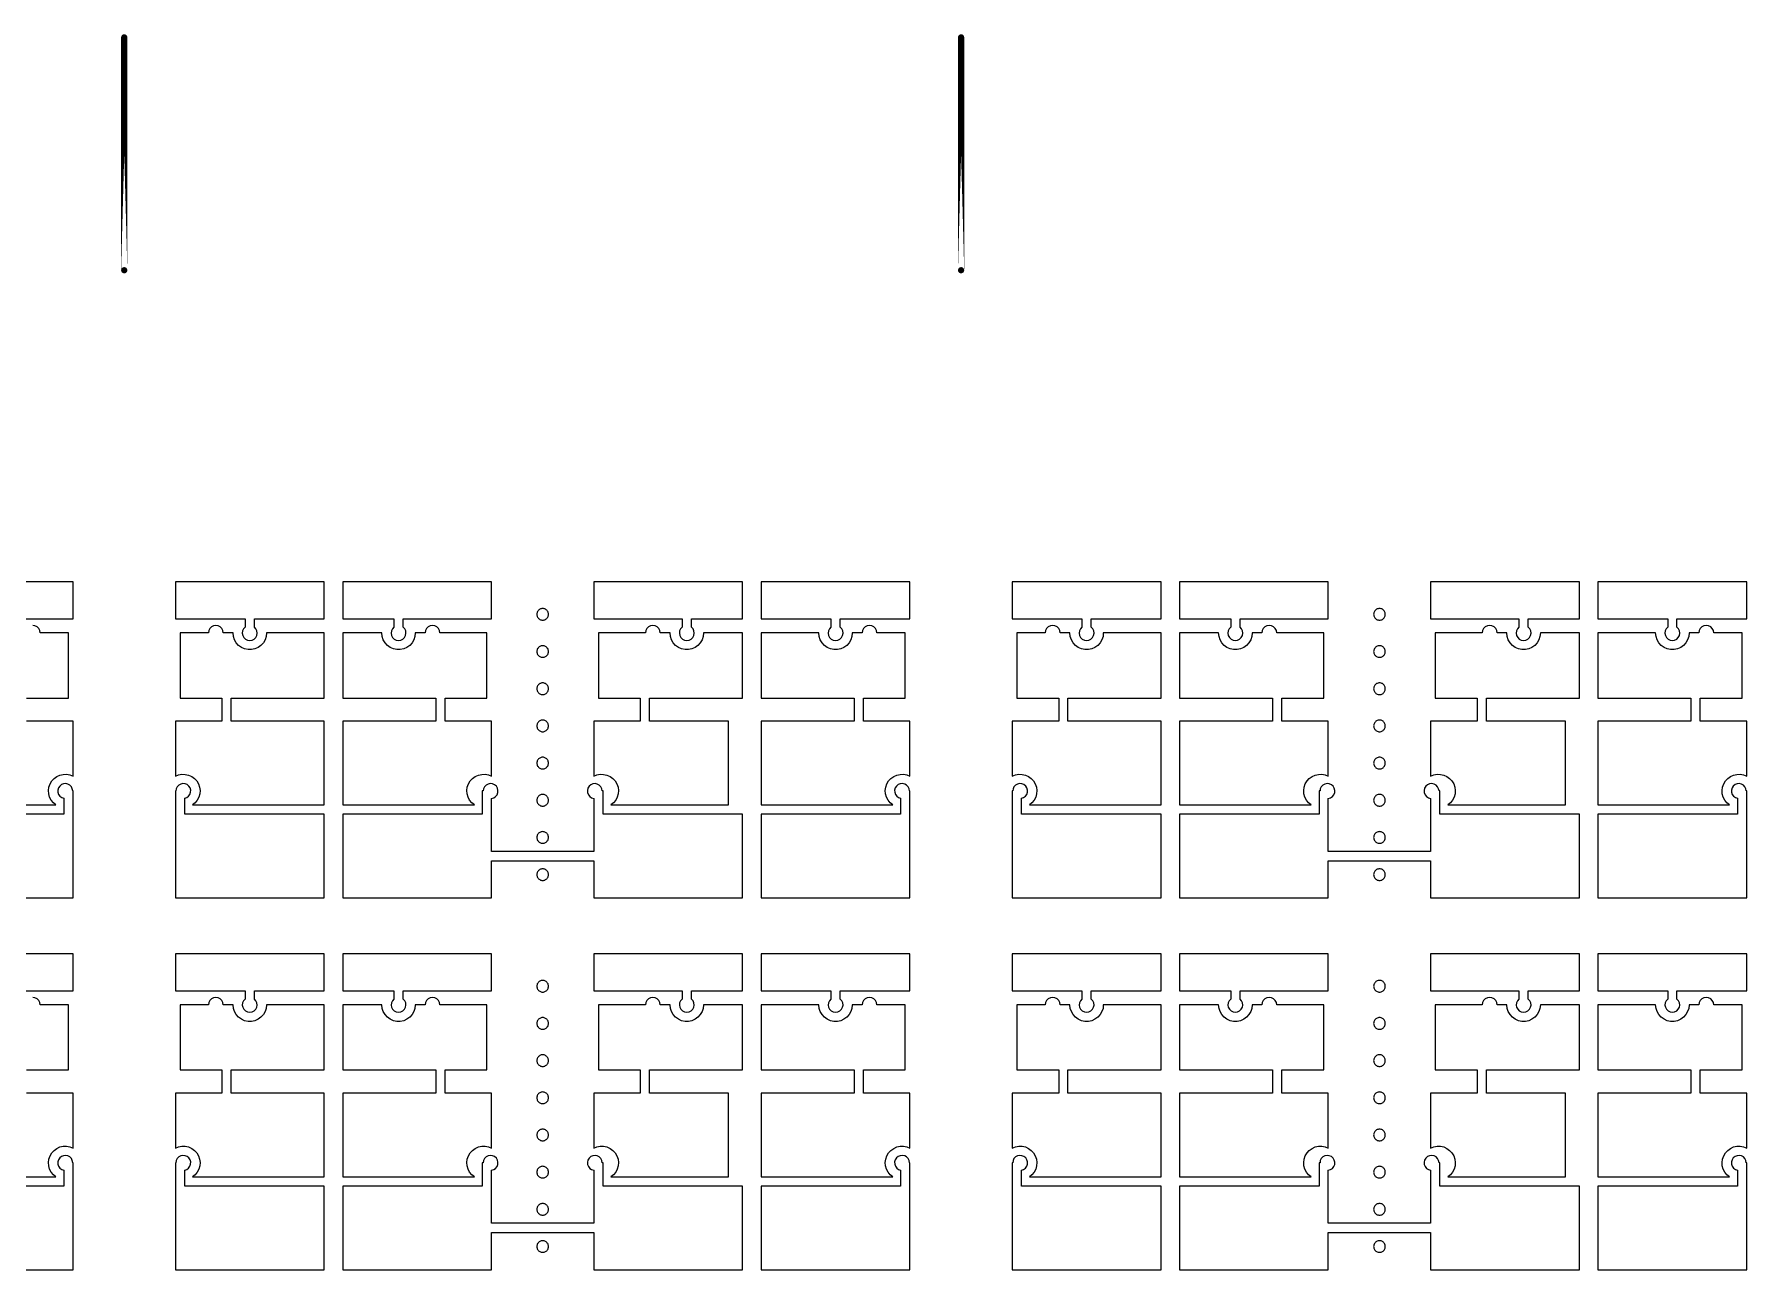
# Model space of a CAD drawing. Extents: x -100 to 100, y -100 to 100.
# Drawn here: x 9.62 to 31.68, y 48.32 to 64.24 of the extents above; entities that cross this region are included whole.
import ezdxf

# ---------------------------------------------------------------- set-up
doc = ezdxf.new("R2010")
doc.units = 0
doc.layers.get('0').update_dxf_attribs({"linetype": 'continuous'})
doc.layers.add('C1', color=7, linetype='continuous')

# ---------------------------------------------------------------- blocks, each defined once
blk = doc.blocks.new('LDI_XFL94-0512-011_C1_B1')
at = {"layer": 'C1'}
for points in [[(9.222, -53.473), (10.12, -53.473), (10.12, -52.994), (8.204, -52.994), (8.204, -53.473), (9.102, -53.473), (9.102, -53.578), (9.082, -53.6), (9.07, -53.626), (9.066, -53.655), (9.071, -53.684), (9.085, -53.71), (9.106, -53.731), (9.133, -53.744), (9.162, -53.749), (9.191, -53.744), (9.217, -53.731), (9.238, -53.71), (9.252, -53.684), (9.257, -53.655), (9.254, -53.626), (9.241, -53.6), (9.222, -53.578), (9.222, -53.473)], [(12.335, -53.578), (12.315, -53.6), (12.303, -53.626), (12.299, -53.655), (12.305, -53.684), (12.319, -53.71), (12.34, -53.731), (12.366, -53.744), (12.395, -53.749), (12.424, -53.744), (12.451, -53.731), (12.472, -53.71), (12.486, -53.684), (12.491, -53.655), (12.487, -53.626), (12.475, -53.6), (12.455, -53.578), (12.455, -53.473), (13.353, -53.473), (13.353, -52.994), (11.437, -52.994), (11.437, -53.473), (12.335, -53.473), (12.335, -53.578)], [(14.251, -53.578), (14.232, -53.6), (14.219, -53.626), (14.216, -53.655), (14.221, -53.684), (14.235, -53.71), (14.256, -53.731), (14.282, -53.744), (14.311, -53.749), (14.34, -53.744), (14.367, -53.731), (14.388, -53.71), (14.402, -53.684), (14.407, -53.655), (14.403, -53.626), (14.391, -53.6), (14.371, -53.578), (14.371, -53.473), (15.509, -53.473), (15.509, -52.994), (13.593, -52.994), (13.593, -53.473), (14.251, -53.473), (14.251, -53.578)], [(18.084, -53.473), (18.743, -53.473), (18.743, -52.994), (16.826, -52.994), (16.826, -53.473), (17.964, -53.473), (17.964, -53.578), (17.944, -53.6), (17.932, -53.626), (17.928, -53.655), (17.934, -53.684), (17.947, -53.71), (17.969, -53.731), (17.995, -53.744), (18.024, -53.749), (18.053, -53.744), (18.079, -53.731), (18.1, -53.71), (18.114, -53.684), (18.12, -53.655), (18.116, -53.626), (18.104, -53.6), (18.084, -53.578), (18.084, -53.473)], [(20, -53.473), (20.898, -53.473), (20.898, -52.994), (18.982, -52.994), (18.982, -53.473), (19.88, -53.473), (19.88, -53.578), (19.86, -53.6), (19.848, -53.626), (19.844, -53.655), (19.85, -53.684), (19.864, -53.71), (19.885, -53.731), (19.911, -53.744), (19.94, -53.749), (19.969, -53.744), (19.996, -53.731), (20.017, -53.71), (20.031, -53.684), (20.036, -53.655), (20.032, -53.626), (20.02, -53.6), (20, -53.578), (20, -53.473)], [(23.114, -53.578), (23.094, -53.6), (23.082, -53.626), (23.078, -53.655), (23.083, -53.684), (23.097, -53.71), (23.118, -53.731), (23.145, -53.744), (23.174, -53.749), (23.203, -53.744), (23.229, -53.731), (23.25, -53.71), (23.264, -53.684), (23.269, -53.655), (23.266, -53.626), (23.253, -53.6), (23.234, -53.578), (23.234, -53.473), (24.132, -53.473), (24.132, -52.994), (22.216, -52.994), (22.216, -53.473), (23.114, -53.473), (23.114, -53.578)], [(25.03, -53.578), (25.01, -53.6), (24.998, -53.626), (24.994, -53.655), (24.999, -53.684), (25.013, -53.71), (25.034, -53.731), (25.061, -53.744), (25.09, -53.749), (25.119, -53.744), (25.145, -53.731), (25.166, -53.71), (25.18, -53.684), (25.186, -53.655), (25.182, -53.626), (25.17, -53.6), (25.15, -53.578), (25.15, -53.473), (26.287, -53.473), (26.287, -52.994), (24.371, -52.994), (24.371, -53.473), (25.03, -53.473), (25.03, -53.578)], [(28.862, -53.473), (29.521, -53.473), (29.521, -52.994), (27.605, -52.994), (27.605, -53.473), (28.743, -53.473), (28.743, -53.578), (28.723, -53.6), (28.71, -53.626), (28.707, -53.655), (28.712, -53.684), (28.726, -53.71), (28.747, -53.731), (28.773, -53.744), (28.802, -53.749), (28.831, -53.744), (28.858, -53.731), (28.879, -53.71), (28.893, -53.684), (28.898, -53.655), (28.894, -53.626), (28.882, -53.6), (28.862, -53.578), (28.862, -53.473)], [(30.778, -53.473), (31.677, -53.473), (31.677, -52.994), (29.76, -52.994), (29.76, -53.473), (30.659, -53.473), (30.659, -53.578), (30.639, -53.6), (30.626, -53.626), (30.623, -53.655), (30.628, -53.684), (30.642, -53.71), (30.663, -53.731), (30.689, -53.744), (30.719, -53.749), (30.748, -53.744), (30.774, -53.731), (30.795, -53.71), (30.809, -53.684), (30.814, -53.655), (30.811, -53.626), (30.798, -53.6), (30.778, -53.578), (30.778, -53.473)], [(16.168, -53.338), (16.158, -53.339), (16.148, -53.341), (16.139, -53.344), (16.13, -53.348), (16.122, -53.354), (16.115, -53.36), (16.108, -53.368), (16.103, -53.376), (16.098, -53.384), (16.095, -53.394), (16.093, -53.403), (16.093, -53.413), (16.093, -53.423), (16.095, -53.433), (16.098, -53.442), (16.103, -53.451), (16.108, -53.459), (16.115, -53.466), (16.122, -53.473), (16.13, -53.478), (16.139, -53.482), (16.148, -53.486), (16.158, -53.488), (16.168, -53.488), (16.177, -53.488), (16.187, -53.486), (16.196, -53.482), (16.205, -53.478), (16.213, -53.473), (16.221, -53.466), (16.227, -53.459), (16.233, -53.451), (16.237, -53.442), (16.24, -53.433), (16.242, -53.423), (16.243, -53.413), (16.242, -53.403), (16.24, -53.394), (16.237, -53.384), (16.233, -53.376), (16.227, -53.368), (16.221, -53.36), (16.213, -53.354), (16.205, -53.348), (16.196, -53.344), (16.187, -53.341), (16.177, -53.339), (16.168, -53.338)], [(26.946, -53.338), (26.936, -53.339), (26.927, -53.341), (26.917, -53.344), (26.909, -53.348), (26.9, -53.354), (26.893, -53.36), (26.887, -53.368), (26.881, -53.376), (26.877, -53.384), (26.874, -53.394), (26.872, -53.403), (26.871, -53.413), (26.872, -53.423), (26.874, -53.433), (26.877, -53.442), (26.881, -53.451), (26.887, -53.459), (26.893, -53.466), (26.9, -53.473), (26.909, -53.478), (26.917, -53.482), (26.927, -53.486), (26.936, -53.488), (26.946, -53.488), (26.956, -53.488), (26.966, -53.486), (26.975, -53.482), (26.984, -53.478), (26.992, -53.473), (26.999, -53.466), (27.006, -53.459), (27.011, -53.451), (27.015, -53.442), (27.019, -53.433), (27.02, -53.423), (27.021, -53.413), (27.02, -53.403), (27.019, -53.394), (27.015, -53.384), (27.011, -53.376), (27.006, -53.368), (26.999, -53.36), (26.992, -53.354), (26.984, -53.348), (26.975, -53.344), (26.966, -53.341), (26.956, -53.339), (26.946, -53.338)], [(12.054, -53.653), (12.049, -53.623), (12.036, -53.596), (12.014, -53.575), (11.988, -53.562), (11.958, -53.557), (11.928, -53.562), (11.902, -53.575), (11.881, -53.596), (11.867, -53.623), (11.862, -53.653), (11.497, -53.653), (11.497, -54.491), (12.036, -54.491), (12.036, -54.79), (11.437, -54.79), (11.437, -55.499), (11.478, -55.482), (11.521, -55.474), (11.564, -55.475), (11.607, -55.484), (11.647, -55.502), (11.682, -55.528), (11.712, -55.56), (11.734, -55.597), (11.749, -55.639), (11.754, -55.682), (11.751, -55.726), (11.739, -55.768), (11.719, -55.807), (11.692, -55.841), (11.658, -55.868), (13.353, -55.868), (13.353, -54.79), (12.156, -54.79), (12.156, -54.491), (13.353, -54.491), (13.353, -53.653), (12.611, -53.653), (12.606, -53.698), (12.592, -53.74), (12.57, -53.779), (12.539, -53.813), (12.503, -53.839), (12.462, -53.858), (12.418, -53.867), (12.373, -53.867), (12.329, -53.858), (12.287, -53.839), (12.251, -53.813), (12.221, -53.779), (12.198, -53.74), (12.184, -53.698), (12.18, -53.653), (12.054, -53.653)], [(14.653, -53.653), (14.527, -53.653), (14.522, -53.698), (14.508, -53.74), (14.486, -53.779), (14.456, -53.813), (14.419, -53.839), (14.378, -53.858), (14.334, -53.867), (14.289, -53.867), (14.245, -53.858), (14.204, -53.839), (14.167, -53.813), (14.137, -53.779), (14.114, -53.74), (14.101, -53.698), (14.096, -53.653), (13.593, -53.653), (13.593, -54.491), (14.79, -54.491), (14.79, -54.79), (13.593, -54.79), (13.593, -55.868), (15.288, -55.868), (15.254, -55.841), (15.227, -55.807), (15.207, -55.768), (15.195, -55.726), (15.192, -55.682), (15.197, -55.639), (15.212, -55.597), (15.234, -55.56), (15.264, -55.528), (15.299, -55.502), (15.339, -55.484), (15.382, -55.475), (15.426, -55.474), (15.469, -55.482), (15.509, -55.499), (15.509, -54.79), (14.91, -54.79), (14.91, -54.491), (15.449, -54.491), (15.449, -53.653), (14.844, -53.653), (14.84, -53.623), (14.826, -53.596), (14.805, -53.575), (14.778, -53.562), (14.749, -53.557), (14.719, -53.562), (14.692, -53.575), (14.671, -53.596), (14.657, -53.623), (14.653, -53.653)], [(17.491, -53.653), (16.886, -53.653), (16.886, -54.491), (17.425, -54.491), (17.425, -54.79), (16.826, -54.79), (16.826, -55.499), (16.867, -55.482), (16.91, -55.474), (16.953, -55.475), (16.996, -55.484), (17.036, -55.502), (17.071, -55.528), (17.101, -55.56), (17.123, -55.597), (17.138, -55.639), (17.144, -55.682), (17.141, -55.726), (17.129, -55.768), (17.109, -55.807), (17.081, -55.841), (17.047, -55.868), (18.563, -55.868), (18.563, -54.79), (17.545, -54.79), (17.545, -54.491), (18.743, -54.491), (18.743, -53.653), (18.24, -53.653), (18.235, -53.698), (18.221, -53.74), (18.198, -53.779), (18.168, -53.813), (18.132, -53.839), (18.091, -53.858), (18.046, -53.867), (18.001, -53.867), (17.957, -53.858), (17.916, -53.839), (17.88, -53.813), (17.85, -53.779), (17.827, -53.74), (17.813, -53.698), (17.808, -53.653), (17.683, -53.653), (17.678, -53.623), (17.664, -53.596), (17.643, -53.575), (17.616, -53.562), (17.587, -53.557), (17.557, -53.562), (17.531, -53.575), (17.509, -53.596), (17.496, -53.623), (17.491, -53.653)], [(20.156, -53.653), (20.151, -53.698), (20.137, -53.74), (20.115, -53.779), (20.084, -53.813), (20.048, -53.839), (20.007, -53.858), (19.963, -53.867), (19.918, -53.867), (19.874, -53.858), (19.832, -53.839), (19.796, -53.813), (19.766, -53.779), (19.743, -53.74), (19.729, -53.698), (19.725, -53.653), (18.982, -53.653), (18.982, -54.491), (20.18, -54.491), (20.18, -54.79), (18.982, -54.79), (18.982, -55.868), (20.677, -55.868), (20.643, -55.841), (20.616, -55.807), (20.596, -55.768), (20.584, -55.726), (20.581, -55.682), (20.587, -55.639), (20.601, -55.597), (20.624, -55.56), (20.653, -55.528), (20.689, -55.502), (20.728, -55.484), (20.771, -55.475), (20.815, -55.474), (20.858, -55.482), (20.898, -55.499), (20.898, -54.79), (20.299, -54.79), (20.299, -54.491), (20.838, -54.491), (20.838, -53.653), (20.473, -53.653), (20.468, -53.623), (20.455, -53.596), (20.434, -53.575), (20.407, -53.562), (20.377, -53.557), (20.348, -53.562), (20.321, -53.575), (20.3, -53.596), (20.286, -53.623), (20.281, -53.653), (20.156, -53.653)], [(22.832, -53.653), (22.828, -53.623), (22.814, -53.596), (22.793, -53.575), (22.766, -53.562), (22.737, -53.557), (22.707, -53.562), (22.68, -53.575), (22.659, -53.596), (22.645, -53.623), (22.641, -53.653), (22.275, -53.653), (22.275, -54.491), (22.814, -54.491), (22.814, -54.79), (22.216, -54.79), (22.216, -55.499), (22.256, -55.482), (22.299, -55.474), (22.343, -55.475), (22.385, -55.484), (22.425, -55.502), (22.461, -55.528), (22.49, -55.56), (22.513, -55.597), (22.527, -55.639), (22.533, -55.682), (22.53, -55.726), (22.518, -55.768), (22.498, -55.807), (22.47, -55.841), (22.437, -55.868), (24.132, -55.868), (24.132, -54.79), (22.934, -54.79), (22.934, -54.491), (24.132, -54.491), (24.132, -53.653), (23.389, -53.653), (23.385, -53.698), (23.371, -53.74), (23.348, -53.779), (23.318, -53.813), (23.281, -53.839), (23.24, -53.858), (23.196, -53.867), (23.151, -53.867), (23.107, -53.858), (23.066, -53.839), (23.029, -53.813), (22.999, -53.779), (22.977, -53.74), (22.963, -53.698), (22.958, -53.653), (22.832, -53.653)], [(25.431, -53.653), (25.305, -53.653), (25.301, -53.698), (25.287, -53.74), (25.264, -53.779), (25.234, -53.813), (25.198, -53.839), (25.156, -53.858), (25.112, -53.867), (25.067, -53.867), (25.023, -53.858), (24.982, -53.839), (24.946, -53.813), (24.915, -53.779), (24.893, -53.74), (24.879, -53.698), (24.874, -53.653), (24.371, -53.653), (24.371, -54.491), (25.569, -54.491), (25.569, -54.79), (24.371, -54.79), (24.371, -55.868), (26.066, -55.868), (26.033, -55.841), (26.005, -55.807), (25.985, -55.768), (25.973, -55.726), (25.97, -55.682), (25.976, -55.639), (25.99, -55.597), (26.013, -55.56), (26.042, -55.528), (26.078, -55.502), (26.118, -55.484), (26.16, -55.475), (26.204, -55.474), (26.247, -55.482), (26.287, -55.499), (26.287, -54.79), (25.689, -54.79), (25.689, -54.491), (26.228, -54.491), (26.228, -53.653), (25.623, -53.653), (25.618, -53.623), (25.604, -53.596), (25.583, -53.575), (25.557, -53.562), (25.527, -53.557), (25.497, -53.562), (25.471, -53.575), (25.449, -53.596), (25.436, -53.623), (25.431, -53.653)], [(28.269, -53.653), (27.665, -53.653), (27.665, -54.491), (28.204, -54.491), (28.204, -54.79), (27.605, -54.79), (27.605, -55.499), (27.645, -55.482), (27.688, -55.474), (27.732, -55.475), (27.775, -55.484), (27.814, -55.502), (27.85, -55.528), (27.879, -55.56), (27.902, -55.597), (27.916, -55.639), (27.922, -55.682), (27.919, -55.726), (27.907, -55.768), (27.887, -55.807), (27.86, -55.841), (27.826, -55.868), (29.341, -55.868), (29.341, -54.79), (28.323, -54.79), (28.323, -54.491), (29.521, -54.491), (29.521, -53.653), (29.018, -53.653), (29.013, -53.698), (28.999, -53.74), (28.977, -53.779), (28.947, -53.813), (28.91, -53.839), (28.869, -53.858), (28.825, -53.867), (28.78, -53.867), (28.736, -53.858), (28.695, -53.839), (28.658, -53.813), (28.628, -53.779), (28.605, -53.74), (28.592, -53.698), (28.587, -53.653), (28.461, -53.653), (28.456, -53.623), (28.443, -53.596), (28.422, -53.575), (28.395, -53.562), (28.365, -53.557), (28.336, -53.562), (28.309, -53.575), (28.288, -53.596), (28.274, -53.623), (28.269, -53.653)], [(30.934, -53.653), (30.929, -53.698), (30.915, -53.74), (30.893, -53.779), (30.863, -53.813), (30.826, -53.839), (30.785, -53.858), (30.741, -53.867), (30.696, -53.867), (30.652, -53.858), (30.611, -53.839), (30.574, -53.813), (30.544, -53.779), (30.522, -53.74), (30.508, -53.698), (30.503, -53.653), (29.76, -53.653), (29.76, -54.491), (30.958, -54.491), (30.958, -54.79), (29.76, -54.79), (29.76, -55.868), (31.456, -55.868), (31.422, -55.841), (31.394, -55.807), (31.374, -55.768), (31.362, -55.726), (31.359, -55.682), (31.365, -55.639), (31.38, -55.597), (31.402, -55.56), (31.432, -55.528), (31.467, -55.502), (31.507, -55.484), (31.55, -55.475), (31.593, -55.474), (31.636, -55.482), (31.677, -55.499), (31.677, -54.79), (31.078, -54.79), (31.078, -54.491), (31.617, -54.491), (31.617, -53.653), (31.251, -53.653), (31.247, -53.623), (31.233, -53.596), (31.212, -53.575), (31.185, -53.562), (31.156, -53.557), (31.126, -53.562), (31.099, -53.575), (31.078, -53.596), (31.065, -53.623), (31.06, -53.653), (30.934, -53.653)], [(16.168, -53.817), (16.158, -53.818), (16.148, -53.82), (16.139, -53.823), (16.13, -53.827), (16.122, -53.833), (16.115, -53.839), (16.108, -53.847), (16.103, -53.855), (16.098, -53.864), (16.095, -53.873), (16.093, -53.882), (16.093, -53.892), (16.093, -53.902), (16.095, -53.912), (16.098, -53.921), (16.103, -53.93), (16.108, -53.938), (16.115, -53.945), (16.122, -53.952), (16.13, -53.957), (16.139, -53.962), (16.148, -53.965), (16.158, -53.967), (16.168, -53.967), (16.177, -53.967), (16.187, -53.965), (16.196, -53.962), (16.205, -53.957), (16.213, -53.952), (16.221, -53.945), (16.227, -53.938), (16.233, -53.93), (16.237, -53.921), (16.24, -53.912), (16.242, -53.902), (16.243, -53.892), (16.242, -53.882), (16.24, -53.873), (16.237, -53.864), (16.233, -53.855), (16.227, -53.847), (16.221, -53.839), (16.213, -53.833), (16.205, -53.827), (16.196, -53.823), (16.187, -53.82), (16.177, -53.818), (16.168, -53.817)], [(26.946, -53.817), (26.936, -53.818), (26.927, -53.82), (26.917, -53.823), (26.909, -53.827), (26.9, -53.833), (26.893, -53.839), (26.887, -53.847), (26.881, -53.855), (26.877, -53.864), (26.874, -53.873), (26.872, -53.882), (26.871, -53.892), (26.872, -53.902), (26.874, -53.912), (26.877, -53.921), (26.881, -53.93), (26.887, -53.938), (26.893, -53.945), (26.9, -53.952), (26.909, -53.957), (26.917, -53.962), (26.927, -53.965), (26.936, -53.967), (26.946, -53.967), (26.956, -53.967), (26.966, -53.965), (26.975, -53.962), (26.984, -53.957), (26.992, -53.952), (26.999, -53.945), (27.006, -53.938), (27.011, -53.93), (27.015, -53.921), (27.019, -53.912), (27.02, -53.902), (27.021, -53.892), (27.02, -53.882), (27.019, -53.873), (27.015, -53.864), (27.011, -53.855), (27.006, -53.847), (26.999, -53.839), (26.992, -53.833), (26.984, -53.827), (26.975, -53.823), (26.966, -53.82), (26.956, -53.818), (26.946, -53.817)], [(16.168, -54.296), (16.158, -54.297), (16.148, -54.299), (16.139, -54.302), (16.13, -54.306), (16.122, -54.312), (16.115, -54.318), (16.108, -54.326), (16.103, -54.334), (16.098, -54.343), (16.095, -54.352), (16.093, -54.361), (16.093, -54.371), (16.093, -54.381), (16.095, -54.391), (16.098, -54.4), (16.103, -54.409), (16.108, -54.417), (16.115, -54.424), (16.122, -54.431), (16.13, -54.436), (16.139, -54.441), (16.148, -54.444), (16.158, -54.446), (16.168, -54.446), (16.177, -54.446), (16.187, -54.444), (16.196, -54.441), (16.205, -54.436), (16.213, -54.431), (16.221, -54.424), (16.227, -54.417), (16.233, -54.409), (16.237, -54.4), (16.24, -54.391), (16.242, -54.381), (16.243, -54.371), (16.242, -54.361), (16.24, -54.352), (16.237, -54.343), (16.233, -54.334), (16.227, -54.326), (16.221, -54.318), (16.213, -54.312), (16.205, -54.306), (16.196, -54.302), (16.187, -54.299), (16.177, -54.297), (16.168, -54.296)], [(26.946, -54.296), (26.936, -54.297), (26.927, -54.299), (26.917, -54.302), (26.909, -54.306), (26.9, -54.312), (26.893, -54.318), (26.887, -54.326), (26.881, -54.334), (26.877, -54.343), (26.874, -54.352), (26.872, -54.361), (26.871, -54.371), (26.872, -54.381), (26.874, -54.391), (26.877, -54.4), (26.881, -54.409), (26.887, -54.417), (26.893, -54.424), (26.9, -54.431), (26.909, -54.436), (26.917, -54.441), (26.927, -54.444), (26.936, -54.446), (26.946, -54.446), (26.956, -54.446), (26.966, -54.444), (26.975, -54.441), (26.984, -54.436), (26.992, -54.431), (26.999, -54.424), (27.006, -54.417), (27.011, -54.409), (27.015, -54.4), (27.019, -54.391), (27.02, -54.381), (27.021, -54.371), (27.02, -54.361), (27.019, -54.352), (27.015, -54.343), (27.011, -54.334), (27.006, -54.326), (26.999, -54.318), (26.992, -54.312), (26.984, -54.306), (26.975, -54.302), (26.966, -54.299), (26.956, -54.297), (26.946, -54.296)], [(16.168, -54.775), (16.158, -54.776), (16.148, -54.778), (16.139, -54.781), (16.13, -54.785), (16.122, -54.791), (16.115, -54.797), (16.108, -54.805), (16.103, -54.813), (16.098, -54.822), (16.095, -54.831), (16.093, -54.841), (16.093, -54.85), (16.093, -54.86), (16.095, -54.87), (16.098, -54.879), (16.103, -54.888), (16.108, -54.896), (16.115, -54.903), (16.122, -54.91), (16.13, -54.915), (16.139, -54.92), (16.148, -54.923), (16.158, -54.925), (16.168, -54.925), (16.177, -54.925), (16.187, -54.923), (16.196, -54.92), (16.205, -54.915), (16.213, -54.91), (16.221, -54.903), (16.227, -54.896), (16.233, -54.888), (16.237, -54.879), (16.24, -54.87), (16.242, -54.86), (16.243, -54.85), (16.242, -54.841), (16.24, -54.831), (16.237, -54.822), (16.233, -54.813), (16.227, -54.805), (16.221, -54.797), (16.213, -54.791), (16.205, -54.785), (16.196, -54.781), (16.187, -54.778), (16.177, -54.776), (16.168, -54.775)], [(26.946, -54.775), (26.936, -54.776), (26.927, -54.778), (26.917, -54.781), (26.909, -54.785), (26.9, -54.791), (26.893, -54.797), (26.887, -54.805), (26.881, -54.813), (26.877, -54.822), (26.874, -54.831), (26.872, -54.841), (26.871, -54.85), (26.872, -54.86), (26.874, -54.87), (26.877, -54.879), (26.881, -54.888), (26.887, -54.896), (26.893, -54.903), (26.9, -54.91), (26.909, -54.915), (26.917, -54.92), (26.927, -54.923), (26.936, -54.925), (26.946, -54.925), (26.956, -54.925), (26.966, -54.923), (26.975, -54.92), (26.984, -54.915), (26.992, -54.91), (26.999, -54.903), (27.006, -54.896), (27.011, -54.888), (27.015, -54.879), (27.019, -54.87), (27.02, -54.86), (27.021, -54.85), (27.02, -54.841), (27.019, -54.831), (27.015, -54.822), (27.011, -54.813), (27.006, -54.805), (26.999, -54.797), (26.992, -54.791), (26.984, -54.785), (26.975, -54.781), (26.966, -54.778), (26.956, -54.776), (26.946, -54.775)], [(16.168, -55.254), (16.158, -55.255), (16.148, -55.257), (16.139, -55.26), (16.13, -55.264), (16.122, -55.27), (16.115, -55.276), (16.108, -55.284), (16.103, -55.292), (16.098, -55.301), (16.095, -55.31), (16.093, -55.32), (16.093, -55.329), (16.093, -55.339), (16.095, -55.349), (16.098, -55.358), (16.103, -55.367), (16.108, -55.375), (16.115, -55.382), (16.122, -55.389), (16.13, -55.394), (16.139, -55.399), (16.148, -55.402), (16.158, -55.404), (16.168, -55.404), (16.177, -55.404), (16.187, -55.402), (16.196, -55.399), (16.205, -55.394), (16.213, -55.389), (16.221, -55.382), (16.227, -55.375), (16.233, -55.367), (16.237, -55.358), (16.24, -55.349), (16.242, -55.339), (16.243, -55.329), (16.242, -55.32), (16.24, -55.31), (16.237, -55.301), (16.233, -55.292), (16.227, -55.284), (16.221, -55.276), (16.213, -55.27), (16.205, -55.264), (16.196, -55.26), (16.187, -55.257), (16.177, -55.255), (16.168, -55.254)], [(26.946, -55.254), (26.936, -55.255), (26.927, -55.257), (26.917, -55.26), (26.909, -55.264), (26.9, -55.27), (26.893, -55.276), (26.887, -55.284), (26.881, -55.292), (26.877, -55.301), (26.874, -55.31), (26.872, -55.32), (26.871, -55.329), (26.872, -55.339), (26.874, -55.349), (26.877, -55.358), (26.881, -55.367), (26.887, -55.375), (26.893, -55.382), (26.9, -55.389), (26.909, -55.394), (26.917, -55.399), (26.927, -55.402), (26.936, -55.404), (26.946, -55.404), (26.956, -55.404), (26.966, -55.402), (26.975, -55.399), (26.984, -55.394), (26.992, -55.389), (26.999, -55.382), (27.006, -55.375), (27.011, -55.367), (27.015, -55.358), (27.019, -55.349), (27.02, -55.339), (27.021, -55.329), (27.02, -55.32), (27.019, -55.31), (27.015, -55.301), (27.011, -55.292), (27.006, -55.284), (26.999, -55.276), (26.992, -55.27), (26.984, -55.264), (26.975, -55.26), (26.966, -55.257), (26.956, -55.255), (26.946, -55.254)], [(10, -55.988), (8.204, -55.988), (8.204, -57.066), (10.12, -57.066), (10.12, -55.689), (10.114, -55.689), (10.109, -55.66), (10.097, -55.634), (10.077, -55.613), (10.052, -55.599), (10.024, -55.593), (9.995, -55.596), (9.969, -55.606), (9.947, -55.625), (9.931, -55.649), (9.923, -55.677), (9.924, -55.705), (9.933, -55.733), (9.95, -55.756), (9.973, -55.773), (10, -55.783), (10, -55.988)], [(11.557, -55.783), (11.584, -55.773), (11.607, -55.756), (11.624, -55.733), (11.633, -55.705), (11.634, -55.677), (11.626, -55.649), (11.61, -55.625), (11.588, -55.606), (11.562, -55.596), (11.533, -55.593), (11.505, -55.599), (11.48, -55.613), (11.46, -55.634), (11.447, -55.66), (11.443, -55.689), (11.437, -55.689), (11.437, -57.066), (13.353, -57.066), (13.353, -55.988), (11.557, -55.988), (11.557, -55.783)], [(16.934, -55.689), (16.93, -55.66), (16.917, -55.634), (16.897, -55.613), (16.871, -55.599), (16.842, -55.593), (16.813, -55.596), (16.787, -55.608), (16.765, -55.627), (16.75, -55.652), (16.743, -55.681), (16.745, -55.71), (16.756, -55.737), (16.774, -55.76), (16.798, -55.776), (16.826, -55.784), (16.826, -56.467), (15.509, -56.467), (15.509, -55.784), (15.537, -55.776), (15.561, -55.76), (15.58, -55.737), (15.59, -55.71), (15.592, -55.681), (15.586, -55.652), (15.571, -55.627), (15.549, -55.608), (15.522, -55.596), (15.493, -55.593), (15.464, -55.599), (15.439, -55.613), (15.419, -55.634), (15.406, -55.66), (15.401, -55.689), (15.389, -55.689), (15.389, -55.988), (13.593, -55.988), (13.593, -57.066), (15.509, -57.066), (15.509, -56.587), (16.826, -56.587), (16.826, -57.066), (18.743, -57.066), (18.743, -55.988), (16.946, -55.988), (16.946, -55.689), (16.934, -55.689)], [(16.168, -55.733), (16.158, -55.734), (16.148, -55.736), (16.139, -55.739), (16.13, -55.743), (16.122, -55.749), (16.115, -55.755), (16.108, -55.763), (16.103, -55.771), (16.098, -55.78), (16.095, -55.789), (16.093, -55.799), (16.093, -55.808), (16.093, -55.818), (16.095, -55.828), (16.098, -55.837), (16.103, -55.846), (16.108, -55.854), (16.115, -55.861), (16.122, -55.868), (16.13, -55.873), (16.139, -55.878), (16.148, -55.881), (16.158, -55.883), (16.168, -55.883), (16.177, -55.883), (16.187, -55.881), (16.196, -55.878), (16.205, -55.873), (16.213, -55.868), (16.221, -55.861), (16.227, -55.854), (16.233, -55.846), (16.237, -55.837), (16.24, -55.828), (16.242, -55.818), (16.243, -55.808), (16.242, -55.799), (16.24, -55.789), (16.237, -55.78), (16.233, -55.771), (16.227, -55.763), (16.221, -55.755), (16.213, -55.749), (16.205, -55.743), (16.196, -55.739), (16.187, -55.736), (16.177, -55.734), (16.168, -55.733)], [(20.778, -55.988), (18.982, -55.988), (18.982, -57.066), (20.898, -57.066), (20.898, -55.689), (20.892, -55.689), (20.888, -55.66), (20.875, -55.634), (20.856, -55.613), (20.831, -55.599), (20.802, -55.593), (20.774, -55.596), (20.747, -55.606), (20.725, -55.625), (20.709, -55.649), (20.701, -55.677), (20.702, -55.705), (20.711, -55.733), (20.728, -55.756), (20.751, -55.773), (20.778, -55.783), (20.778, -55.988)], [(22.335, -55.783), (22.362, -55.773), (22.386, -55.756), (22.402, -55.733), (22.412, -55.705), (22.412, -55.677), (22.405, -55.649), (22.389, -55.625), (22.367, -55.606), (22.34, -55.596), (22.311, -55.593), (22.283, -55.599), (22.258, -55.613), (22.238, -55.634), (22.226, -55.66), (22.222, -55.689), (22.216, -55.689), (22.216, -57.066), (24.132, -57.066), (24.132, -55.988), (22.335, -55.988), (22.335, -55.783)], [(27.713, -55.689), (27.708, -55.66), (27.695, -55.634), (27.675, -55.613), (27.649, -55.599), (27.621, -55.593), (27.592, -55.596), (27.565, -55.608), (27.543, -55.627), (27.528, -55.652), (27.521, -55.681), (27.523, -55.71), (27.534, -55.737), (27.552, -55.76), (27.577, -55.776), (27.605, -55.784), (27.605, -56.467), (26.287, -56.467), (26.287, -55.784), (26.315, -55.776), (26.34, -55.76), (26.358, -55.737), (26.369, -55.71), (26.371, -55.681), (26.364, -55.652), (26.349, -55.627), (26.327, -55.608), (26.3, -55.596), (26.271, -55.593), (26.243, -55.599), (26.217, -55.613), (26.197, -55.634), (26.184, -55.66), (26.18, -55.689), (26.168, -55.689), (26.168, -55.988), (24.371, -55.988), (24.371, -57.066), (26.287, -57.066), (26.287, -56.587), (27.605, -56.587), (27.605, -57.066), (29.521, -57.066), (29.521, -55.988), (27.725, -55.988), (27.725, -55.689), (27.713, -55.689)], [(26.946, -55.733), (26.936, -55.734), (26.927, -55.736), (26.917, -55.739), (26.909, -55.743), (26.9, -55.749), (26.893, -55.755), (26.887, -55.763), (26.881, -55.771), (26.877, -55.78), (26.874, -55.789), (26.872, -55.799), (26.871, -55.808), (26.872, -55.818), (26.874, -55.828), (26.877, -55.837), (26.881, -55.846), (26.887, -55.854), (26.893, -55.861), (26.9, -55.868), (26.909, -55.873), (26.917, -55.878), (26.927, -55.881), (26.936, -55.883), (26.946, -55.883), (26.956, -55.883), (26.966, -55.881), (26.975, -55.878), (26.984, -55.873), (26.992, -55.868), (26.999, -55.861), (27.006, -55.854), (27.011, -55.846), (27.015, -55.837), (27.019, -55.828), (27.02, -55.818), (27.021, -55.808), (27.02, -55.799), (27.019, -55.789), (27.015, -55.78), (27.011, -55.771), (27.006, -55.763), (26.999, -55.755), (26.992, -55.749), (26.984, -55.743), (26.975, -55.739), (26.966, -55.736), (26.956, -55.734), (26.946, -55.733)], [(31.557, -55.988), (29.76, -55.988), (29.76, -57.066), (31.677, -57.066), (31.677, -55.689), (31.671, -55.689), (31.666, -55.66), (31.654, -55.634), (31.634, -55.613), (31.609, -55.599), (31.581, -55.593), (31.552, -55.596), (31.526, -55.606), (31.503, -55.625), (31.488, -55.649), (31.48, -55.677), (31.481, -55.705), (31.49, -55.733), (31.507, -55.756), (31.53, -55.773), (31.557, -55.783), (31.557, -55.988)], [(16.168, -56.212), (16.158, -56.213), (16.148, -56.215), (16.139, -56.218), (16.13, -56.222), (16.122, -56.228), (16.115, -56.234), (16.108, -56.242), (16.103, -56.25), (16.098, -56.259), (16.095, -56.268), (16.093, -56.278), (16.093, -56.287), (16.093, -56.297), (16.095, -56.307), (16.098, -56.316), (16.103, -56.325), (16.108, -56.333), (16.115, -56.34), (16.122, -56.347), (16.13, -56.352), (16.139, -56.357), (16.148, -56.36), (16.158, -56.362), (16.168, -56.362), (16.177, -56.362), (16.187, -56.36), (16.196, -56.357), (16.205, -56.352), (16.213, -56.347), (16.221, -56.34), (16.227, -56.333), (16.233, -56.325), (16.237, -56.316), (16.24, -56.307), (16.242, -56.297), (16.243, -56.287), (16.242, -56.278), (16.24, -56.268), (16.237, -56.259), (16.233, -56.25), (16.227, -56.242), (16.221, -56.234), (16.213, -56.228), (16.205, -56.222), (16.196, -56.218), (16.187, -56.215), (16.177, -56.213), (16.168, -56.212)], [(26.946, -56.212), (26.936, -56.213), (26.927, -56.215), (26.917, -56.218), (26.909, -56.222), (26.9, -56.228), (26.893, -56.234), (26.887, -56.242), (26.881, -56.25), (26.877, -56.259), (26.874, -56.268), (26.872, -56.278), (26.871, -56.287), (26.872, -56.297), (26.874, -56.307), (26.877, -56.316), (26.881, -56.325), (26.887, -56.333), (26.893, -56.34), (26.9, -56.347), (26.909, -56.352), (26.917, -56.357), (26.927, -56.36), (26.936, -56.362), (26.946, -56.362), (26.956, -56.362), (26.966, -56.36), (26.975, -56.357), (26.984, -56.352), (26.992, -56.347), (26.999, -56.34), (27.006, -56.333), (27.011, -56.325), (27.015, -56.316), (27.019, -56.307), (27.02, -56.297), (27.021, -56.287), (27.02, -56.278), (27.019, -56.268), (27.015, -56.259), (27.011, -56.25), (27.006, -56.242), (26.999, -56.234), (26.992, -56.228), (26.984, -56.222), (26.975, -56.218), (26.966, -56.215), (26.956, -56.213), (26.946, -56.212)], [(16.168, -56.691), (16.158, -56.692), (16.148, -56.694), (16.139, -56.697), (16.13, -56.702), (16.122, -56.707), (16.115, -56.713), (16.108, -56.721), (16.103, -56.729), (16.098, -56.738), (16.095, -56.747), (16.093, -56.757), (16.093, -56.766), (16.093, -56.776), (16.095, -56.786), (16.098, -56.795), (16.103, -56.804), (16.108, -56.812), (16.115, -56.82), (16.122, -56.826), (16.13, -56.831), (16.139, -56.836), (16.148, -56.839), (16.158, -56.841), (16.168, -56.841), (16.177, -56.841), (16.187, -56.839), (16.196, -56.836), (16.205, -56.831), (16.213, -56.826), (16.221, -56.82), (16.227, -56.812), (16.233, -56.804), (16.237, -56.795), (16.24, -56.786), (16.242, -56.776), (16.243, -56.766), (16.242, -56.757), (16.24, -56.747), (16.237, -56.738), (16.233, -56.729), (16.227, -56.721), (16.221, -56.713), (16.213, -56.707), (16.205, -56.702), (16.196, -56.697), (16.187, -56.694), (16.177, -56.692), (16.168, -56.691)], [(26.946, -56.691), (26.936, -56.692), (26.927, -56.694), (26.917, -56.697), (26.909, -56.702), (26.9, -56.707), (26.893, -56.713), (26.887, -56.721), (26.881, -56.729), (26.877, -56.738), (26.874, -56.747), (26.872, -56.757), (26.871, -56.766), (26.872, -56.776), (26.874, -56.786), (26.877, -56.795), (26.881, -56.804), (26.887, -56.812), (26.893, -56.82), (26.9, -56.826), (26.909, -56.831), (26.917, -56.836), (26.927, -56.839), (26.936, -56.841), (26.946, -56.841), (26.956, -56.841), (26.966, -56.839), (26.975, -56.836), (26.984, -56.831), (26.992, -56.826), (26.999, -56.82), (27.006, -56.812), (27.011, -56.804), (27.015, -56.795), (27.019, -56.786), (27.02, -56.776), (27.021, -56.766), (27.02, -56.757), (27.019, -56.747), (27.015, -56.738), (27.011, -56.729), (27.006, -56.721), (26.999, -56.713), (26.992, -56.707), (26.984, -56.702), (26.975, -56.697), (26.966, -56.694), (26.956, -56.692), (26.946, -56.691)]]:
    blk.add_lwpolyline(points, close=True, dxfattribs=at)
for points in [[(8.204, -55.868), (9.899, -55.868), (9.865, -55.841), (9.838, -55.807), (9.817, -55.768), (9.806, -55.726), (9.802, -55.682), (9.808, -55.639), (9.823, -55.597), (9.845, -55.56), (9.875, -55.528), (9.91, -55.502), (9.95, -55.484), (9.993, -55.475), (10.036, -55.474), (10.079, -55.482), (10.12, -55.499), (10.12, -54.79), (9.521, -54.79)], [(9.521, -54.491), (10.06, -54.491), (10.06, -53.653), (9.695, -53.653), (9.69, -53.623), (9.676, -53.596), (9.655, -53.575), (9.628, -53.562), (9.599, -53.557)]]:
    blk.add_lwpolyline(points, dxfattribs=at)
blk = doc.blocks.new('cutlineendpoint')
at = {"const_width": 0.04}
blk.add_lwpolyline([(-0.02, 0, 1), (0.02, 0, 1)], format="xyb", close=True, dxfattribs=at)

msp = doc.modelspace()

# ---------------------------------------------------------------- linework, layer by layer
at = {"layer": 'C1', "const_width": 0.08}
for points in [[(10.778, 61.2), (10.778, 64.2)], [(21.557, 61.2), (21.557, 64.2)]]:
    msp.add_lwpolyline(points, close=True, dxfattribs=at)

# ---------------------------------------------------------------- block references
at = {"layer": 'C1'}
for name, p in [('cutlineendpoint', (10.778, 64.2)), ('cutlineendpoint', (21.557, 64.2)), ('cutlineendpoint', (10.778, 61.2)), ('cutlineendpoint', (21.557, 61.2)), ('LDI_XFL94-0512-011_C1_B1', (0, 110.18)), ('LDI_XFL94-0512-011_C1_B1', (0, 105.389))]:
    msp.add_blockref(name, p, dxfattribs=at)

doc.saveas('drawing.dxf')
